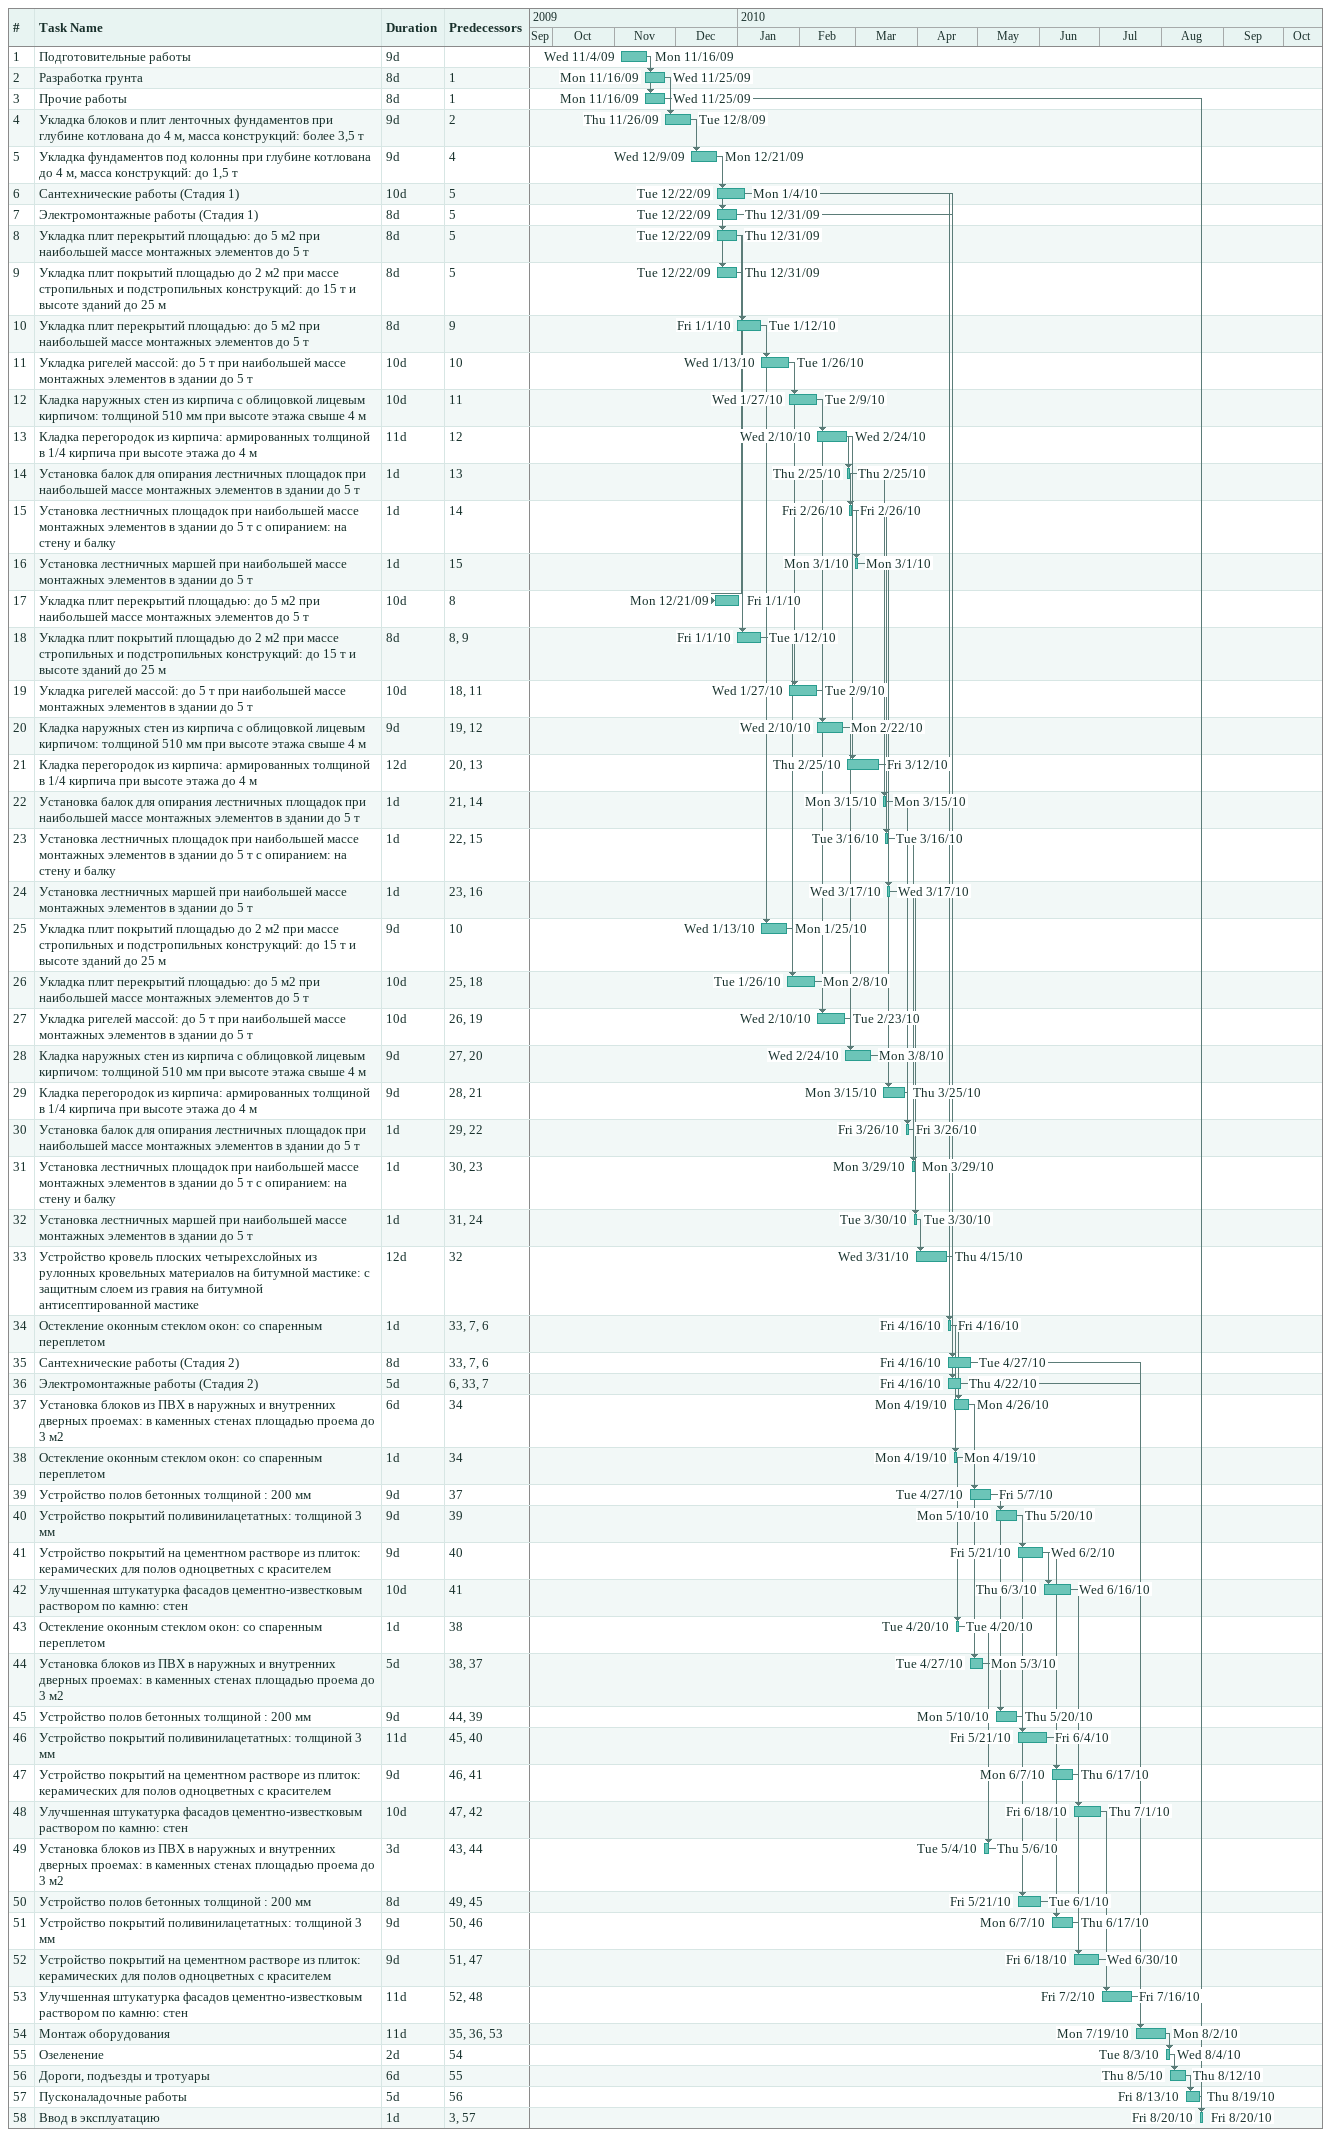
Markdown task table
| ID | Task | Duration | Start | Finish | Predecessors |
|---|---|---|---|---|---|
| 1 | Подготовительные работы | 9d | 2009-11-04 | 2009-11-16 |  |
| 2 | Разработка грунта | 8d | 2009-11-16 | 2009-11-25 | 1 |
| 3 | Прочие работы | 8d | 2009-11-16 | 2009-11-25 | 1 |
| 4 | Укладка блоков и плит ленточных фундаментов при глубине котлована до 4 м, масса конструкций: более 3,5 т | 9d | 2009-11-26 | 2009-12-08 | 2 |
| 5 | Укладка фундаментов под колонны при глубине котлована до 4 м, масса конструкций: до 1,5 т | 9d | 2009-12-09 | 2009-12-21 | 4 |
| 6 | Сантехнические работы (Стадия 1) | 10d | 2009-12-22 | 2010-01-04 | 5 |
| 7 | Электромонтажные работы (Стадия 1) | 8d | 2009-12-22 | 2009-12-31 | 5 |
| 8 | Укладка плит перекрытий площадью: до 5 м2 при наибольшей массе монтажных элементов до 5 т | 8d | 2009-12-22 | 2009-12-31 | 5 |
| 9 | Укладка плит покрытий площадью до 2 м2 при массе стропильных и подстропильных конструкций: до 15 т и высоте зданий до 25 м | 8d | 2009-12-22 | 2009-12-31 | 5 |
| 10 | Укладка плит перекрытий площадью: до 5 м2 при наибольшей массе монтажных элементов до 5 т | 8d | 2010-01-01 | 2010-01-12 | 9 |
| 11 | Укладка ригелей массой: до 5 т при наибольшей массе монтажных элементов в здании до 5 т | 10d | 2010-01-13 | 2010-01-26 | 10 |
| 12 | Кладка наружных стен из кирпича с облицовкой лицевым кирпичом: толщиной 510 мм при высоте этажа свыше 4 м | 10d | 2010-01-27 | 2010-02-09 | 11 |
| 13 | Кладка перегородок из кирпича: армированных толщиной в 1/4 кирпича при высоте этажа до 4 м | 11d | 2010-02-10 | 2010-02-24 | 12 |
| 14 | Установка балок для опирания лестничных площадок при наибольшей массе монтажных элементов в здании до 5 т | 1d | 2010-02-25 | 2010-02-25 | 13 |
| 15 | Установка лестничных площадок при наибольшей массе монтажных элементов в здании до 5 т с опиранием: на стену и балку | 1d | 2010-02-26 | 2010-02-26 | 14 |
| 16 | Установка лестничных маршей при наибольшей массе монтажных элементов в здании до 5 т | 1d | 2010-03-01 | 2010-03-01 | 15 |
| 17 | Укладка плит перекрытий площадью: до 5 м2 при наибольшей массе монтажных элементов до 5 т | 10d | 2009-12-21 | 2010-01-01 | 8 |
| 18 | Укладка плит покрытий площадью до 2 м2 при массе стропильных и подстропильных конструкций: до 15 т и высоте зданий до 25 м | 8d | 2010-01-01 | 2010-01-12 | 8, 9 |
| 19 | Укладка ригелей массой: до 5 т при наибольшей массе монтажных элементов в здании до 5 т | 10d | 2010-01-27 | 2010-02-09 | 18, 11 |
| 20 | Кладка наружных стен из кирпича с облицовкой лицевым кирпичом: толщиной 510 мм при высоте этажа свыше 4 м | 9d | 2010-02-10 | 2010-02-22 | 19, 12 |
| 21 | Кладка перегородок из кирпича: армированных толщиной в 1/4 кирпича при высоте этажа до 4 м | 12d | 2010-02-25 | 2010-03-12 | 20, 13 |
| 22 | Установка балок для опирания лестничных площадок при наибольшей массе монтажных элементов в здании до 5 т | 1d | 2010-03-15 | 2010-03-15 | 21, 14 |
| 23 | Установка лестничных площадок при наибольшей массе монтажных элементов в здании до 5 т с опиранием: на стену и балку | 1d | 2010-03-16 | 2010-03-16 | 22, 15 |
| 24 | Установка лестничных маршей при наибольшей массе монтажных элементов в здании до 5 т | 1d | 2010-03-17 | 2010-03-17 | 23, 16 |
| 25 | Укладка плит покрытий площадью до 2 м2 при массе стропильных и подстропильных конструкций: до 15 т и высоте зданий до 25 м | 9d | 2010-01-13 | 2010-01-25 | 10 |
| 26 | Укладка плит перекрытий площадью: до 5 м2 при наибольшей массе монтажных элементов до 5 т | 10d | 2010-01-26 | 2010-02-08 | 25, 18 |
| 27 | Укладка ригелей массой: до 5 т при наибольшей массе монтажных элементов в здании до 5 т | 10d | 2010-02-10 | 2010-02-23 | 26, 19 |
| 28 | Кладка наружных стен из кирпича с облицовкой лицевым кирпичом: толщиной 510 мм при высоте этажа свыше 4 м | 9d | 2010-02-24 | 2010-03-08 | 27, 20 |
| 29 | Кладка перегородок из кирпича: армированных толщиной в 1/4 кирпича при высоте этажа до 4 м | 9d | 2010-03-15 | 2010-03-25 | 28, 21 |
| 30 | Установка балок для опирания лестничных площадок при наибольшей массе монтажных элементов в здании до 5 т | 1d | 2010-03-26 | 2010-03-26 | 29, 22 |
| 31 | Установка лестничных площадок при наибольшей массе монтажных элементов в здании до 5 т с опиранием: на стену и балку | 1d | 2010-03-29 | 2010-03-29 | 30, 23 |
| 32 | Установка лестничных маршей при наибольшей массе монтажных элементов в здании до 5 т | 1d | 2010-03-30 | 2010-03-30 | 31, 24 |
| 33 | Устройство кровель плоских четырехслойных из рулонных кровельных материалов на битумной мастике: с защитным слоем из гравия на битумной антисептированной мастике | 12d | 2010-03-31 | 2010-04-15 | 32 |
| 34 | Остекление оконным стеклом окон: со спаренным переплетом | 1d | 2010-04-16 | 2010-04-16 | 33, 7, 6 |
| 35 | Сантехнические работы (Стадия 2) | 8d | 2010-04-16 | 2010-04-27 | 33, 7, 6 |
| 36 | Электромонтажные работы (Стадия 2) | 5d | 2010-04-16 | 2010-04-22 | 6, 33, 7 |
| 37 | Установка блоков из ПВХ в наружных и внутренних дверных проемах: в каменных стенах площадью проема до 3 м2 | 6d | 2010-04-19 | 2010-04-26 | 34 |
| 38 | Остекление оконным стеклом окон: со спаренным переплетом | 1d | 2010-04-19 | 2010-04-19 | 34 |
| 39 | Устройство полов бетонных толщиной : 200 мм | 9d | 2010-04-27 | 2010-05-07 | 37 |
| 40 | Устройство покрытий поливинилацетатных: толщиной 3 мм | 9d | 2010-05-10 | 2010-05-20 | 39 |
| 41 | Устройство покрытий на цементном растворе из плиток: керамических для полов одноцветных с красителем | 9d | 2010-05-21 | 2010-06-02 | 40 |
| 42 | Улучшенная штукатурка фасадов цементно-известковым раствором по камню: стен | 10d | 2010-06-03 | 2010-06-16 | 41 |
| 43 | Остекление оконным стеклом окон: со спаренным переплетом | 1d | 2010-04-20 | 2010-04-20 | 38 |
| 44 | Установка блоков из ПВХ в наружных и внутренних дверных проемах: в каменных стенах площадью проема до 3 м2 | 5d | 2010-04-27 | 2010-05-03 | 38, 37 |
| 45 | Устройство полов бетонных толщиной : 200 мм | 9d | 2010-05-10 | 2010-05-20 | 44, 39 |
| 46 | Устройство покрытий поливинилацетатных: толщиной 3 мм | 11d | 2010-05-21 | 2010-06-04 | 45, 40 |
| 47 | Устройство покрытий на цементном растворе из плиток: керамических для полов одноцветных с красителем | 9d | 2010-06-07 | 2010-06-17 | 46, 41 |
| 48 | Улучшенная штукатурка фасадов цементно-известковым раствором по камню: стен | 10d | 2010-06-18 | 2010-07-01 | 47, 42 |
| 49 | Установка блоков из ПВХ в наружных и внутренних дверных проемах: в каменных стенах площадью проема до 3 м2 | 3d | 2010-05-04 | 2010-05-06 | 43, 44 |
| 50 | Устройство полов бетонных толщиной : 200 мм | 8d | 2010-05-21 | 2010-06-01 | 49, 45 |
| 51 | Устройство покрытий поливинилацетатных: толщиной 3 мм | 9d | 2010-06-07 | 2010-06-17 | 50, 46 |
| 52 | Устройство покрытий на цементном растворе из плиток: керамических для полов одноцветных с красителем | 9d | 2010-06-18 | 2010-06-30 | 51, 47 |
| 53 | Улучшенная штукатурка фасадов цементно-известковым раствором по камню: стен | 11d | 2010-07-02 | 2010-07-16 | 52, 48 |
| 54 | Монтаж оборудования | 11d | 2010-07-19 | 2010-08-02 | 35, 36, 53 |
| 55 | Озеленение | 2d | 2010-08-03 | 2010-08-04 | 54 |
| 56 | Дороги, подъезды и тротуары | 6d | 2010-08-05 | 2010-08-12 | 55 |
| 57 | Пусконаладочные работы | 5d | 2010-08-13 | 2010-08-19 | 56 |
| 58 | Ввод в эксплуатацию | 1d | 2010-08-20 | 2010-08-20 | 3, 57 |
